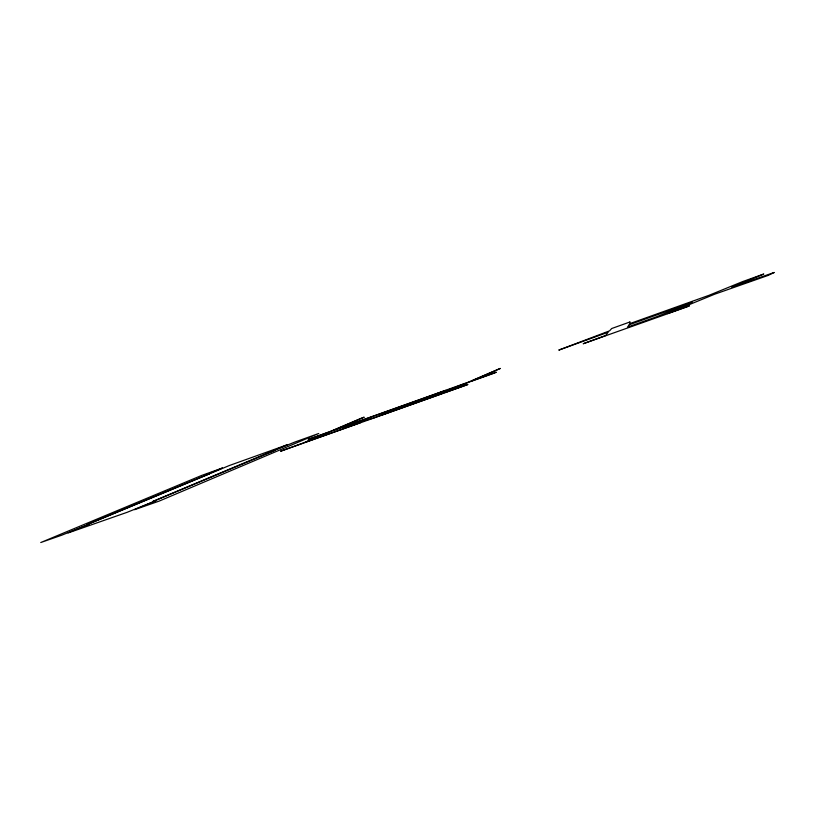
<?xml version="1.0" encoding="UTF-8"?>
<svg xmlns="http://www.w3.org/2000/svg" width="815" height="815" viewBox="0 0 815 815"><rect width="100%" height="100%" fill="white"/><g stroke="black" fill="none" stroke-linecap="round" stroke-linejoin="round"><path stroke-width="1.22" d="M274.991 450.41L152.833 501.49L268.104 452.875L294.735 442.097L318.726 433.498L159.108 501.123L134.587 509.701L156.052 500.644L127.089 512.329L68.093 532.969L89.497 524.014L61.848 535.16L40.75 542.535L201.57 475.481L222.464 467.993L205.635 475.023L212.471 472.578L229.28 465.548L287.247 444.776L269.989 452.05M629.893 321.996L629.669 323.677L708.948 295.336L742.618 281.603L763.777 274.023L731.738 287.186L774.25 272.465L768.015 275.46L714.612 294.235L667.444 313.571L689.531 305.717L687.351 306.746L583.204 343.747L605.627 335.536L608.173 332.225L558.784 350.104L609.569 330.849L611.678 328.527L629.893 321.996M629.19 324.767L627.509 327.121L657.369 316.495L692.159 302.294L629.19 324.767M467.739 384.558L280.615 451.225L302.905 443.146L328.15 432.378L308.253 439.479L330.686 431.288L361.137 418.299L364.203 417.199L333.753 430.198L467.861 382.337L500.308 368.431L471.59 381.002L496.294 372.19L493.798 373.29L468.92 382.164L444.949 392.657L467.739 384.558M465.345 383.437L441.353 393.94L380.697 415.497L465.345 383.437M331.073 431.339L305.849 442.097L360.342 422.73L341.577 427.59L331.073 431.339M209.16 473.943L87.317 524.514L209.16 473.943M445.632 390.466L373.759 417.963L347.923 425.328L445.632 390.466"/></g></svg>
